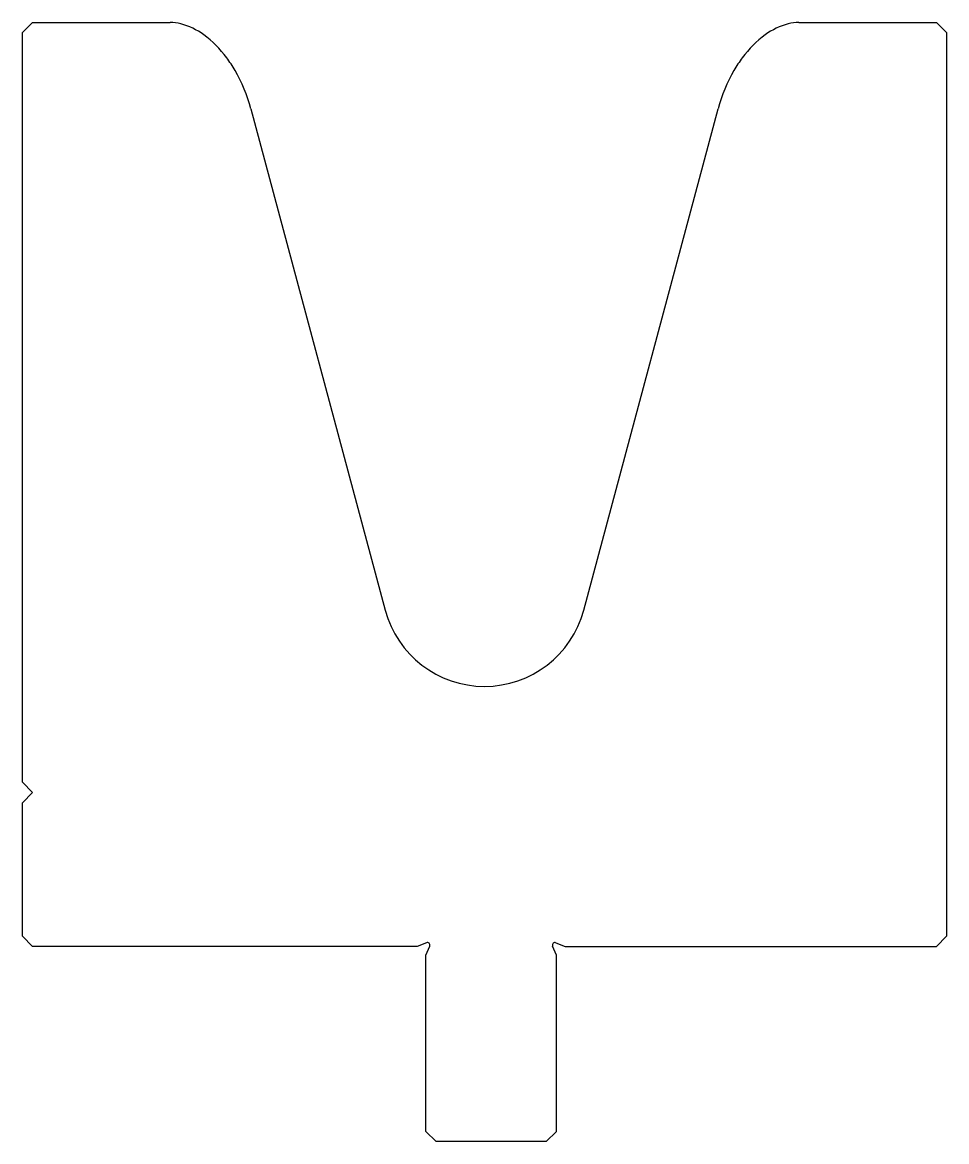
# Model space of a CAD drawing. Header units: metres. Extents: x 64 to 154, y 108 to 217.
import ezdxf

# ---------------------------------------------------------------- set-up
doc = ezdxf.new("R2010")
doc.units = ezdxf.units.M

msp = doc.modelspace()

# ---------------------------------------------------------------- linework, layer by layer
for p, q in [((65.406963, 217.160527), (64.406963, 216.160527)), ((65.406963, 217.160527), (78.802367, 217.160527)), ((140.011559, 217.160527), (153.406963, 217.160527)), ((154.406963, 216.160527), (153.406963, 217.160527)), ((64.406963, 143.160527), (64.406963, 216.160527)), ((154.406963, 216.160527), (154.406963, 128.160527)), ((86.662942, 208.7411), (99.747705, 159.908099)), ((119.066221, 159.908099), (132.150984, 208.7411)), ((64.406963, 143.160527), (65.406963, 142.160527)), ((65.406963, 142.160527), (64.406963, 141.160527)), ((64.406963, 128.160527), (64.406963, 141.160527)), ((64.406963, 128.160527), (65.406963, 127.160527)), ((103.750393, 127.530598), (102.856963, 127.160527)), ((116.363533, 127.530598), (117.256963, 127.160527)), ((153.406963, 127.160527), (154.406963, 128.160527)), ((102.856963, 127.160527), (65.406963, 127.160527)), ((103.706963, 126.310527), (104.077034, 127.203957)), ((116.406963, 126.310527), (116.036892, 127.203957)), ((117.256963, 127.160527), (153.406963, 127.160527)), ((103.706963, 109.160527), (103.706963, 126.310527)), ((116.406963, 109.160527), (116.406963, 126.310527)), ((103.706963, 109.160527), (104.706963, 108.160527)), ((115.406963, 108.160527), (116.406963, 109.160527)), ((115.406963, 108.160527), (104.706963, 108.160527))]:
    msp.add_line(p, q)
for centre, radius, start, end in [((78.802367, 213.160527), 4, 74.917259, 90), ((78.09979, 210.553539), 6.7, 53.700057, 74.917259), ((140.714135, 210.553539), 6.7, 105.082741, 126.299943), ((140.011559, 213.160527), 4, 90, 105.082741), ((75.850143, 207.491009), 10.5, 36.382148, 53.700057), ((142.963783, 207.491009), 10.5, 126.299943, 143.617852), ((73.595923, 205.830139), 13.3, 30.022079, 36.382148), ((145.218003, 205.830139), 13.3, 143.617852, 149.977921), ((71.691091, 204.729404), 15.5, 15, 30.022079), ((147.122835, 204.729404), 15.5, 149.977921, 165), ((109.406963, 162.49629), 10, 195, 345), ((103.846064, 127.299628), 0.25, 337.5, 112.5), ((116.267862, 127.299628), 0.25, 67.5, 202.5)]:
    msp.add_arc(centre, radius, start, end)

doc.saveas('drawing.dxf')
